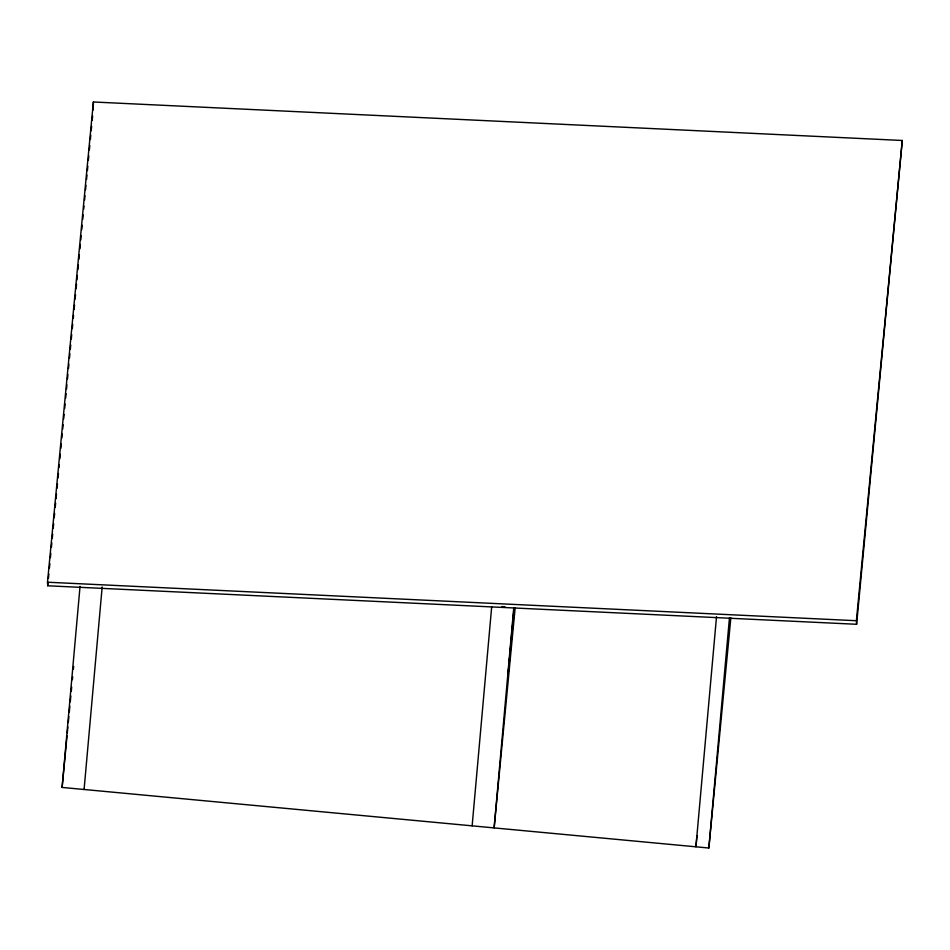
<?xml version="1.0" encoding="UTF-8"?>
<svg xmlns="http://www.w3.org/2000/svg" width="950" height="950" viewBox="0 0 950 950"><rect width="100%" height="100%" fill="white"/><g stroke="black" fill="none" stroke-linecap="round" stroke-linejoin="round"><path stroke-width="1.43" d="M730.847 617.797L708.854 848.018L62.106 787.431L80.038 586.399M84.087 789.486L102.161 586.981M472.138 825.835L491.661 607.074M513.784 607.656L494.131 827.901L515.138 608.012M716.526 616.609L695.922 846.794L696.956 835.953M708.854 848.018L729.469 617.821M47.5 582.219L93.385 101.982L902.274 140.481L856.615 624.281L47.726 585.782L47.5 582.219L856.389 620.718L856.615 624.281M47.726 585.782L48.011 582.825M48.438 578.384L48.854 573.954M49.424 568.041L49.851 563.611M50.409 557.697L50.837 553.268M51.395 547.354L51.822 542.925M52.25 538.496L52.666 534.066M53.236 528.153L53.663 523.723M54.221 517.809L54.649 513.368M55.207 507.466L55.634 503.025M56.062 498.596L56.478 494.166M57.047 488.253L57.475 483.823M58.033 477.909L58.461 473.48M59.019 467.566L59.304 464.609M59.874 458.707L60.289 454.266M60.859 448.364L61.287 443.923M61.845 438.009L62.272 433.58M62.7 429.151L63.116 424.721M63.686 418.808L64.101 414.378M64.671 408.464L65.099 404.035M65.657 398.121L66.084 393.692M66.512 389.251L66.927 384.821M67.498 378.907L67.913 374.478M68.483 368.564L68.911 364.135M69.469 358.221L69.896 353.792M70.324 349.363L70.739 344.921M71.309 339.019L71.725 334.578M72.295 328.676L72.722 324.235M73.281 318.333L73.566 315.376M74.124 309.463L74.551 305.033M75.121 299.119L75.537 294.69M76.107 288.776L76.534 284.347M76.95 279.906L77.377 275.476M77.936 269.562L78.363 265.133M78.933 259.219L79.349 254.79M79.919 248.876L80.346 244.447M80.762 240.018L81.189 235.576M81.748 229.674L82.175 225.233M82.745 219.331L83.161 214.89M83.731 208.988L84.016 206.031M84.574 200.118L85.001 195.688M85.559 189.774L85.987 185.345M86.557 179.431L86.972 175.002M87.4 170.561L87.827 166.131M88.386 160.217L88.813 155.788M89.371 149.874L89.799 145.445M90.369 139.531L90.784 135.102M91.212 130.673L91.639 126.243M92.198 120.329L92.625 115.888M93.183 109.986L93.385 101.982M62.106 787.431L67.034 735.775M67.319 732.83L67.877 726.928M68.305 722.499L68.863 716.597M69.291 712.168L69.861 706.266M70.276 701.836L70.846 695.934M71.262 691.505L71.689 687.076M72.39 679.701L72.675 676.744M73.376 669.37L73.661 666.413M514.057 607.869L508.131 673.93L514.425 607.976M856.389 620.718L902.274 140.481M501.992 606.551L504.996 606.824"/></g></svg>
